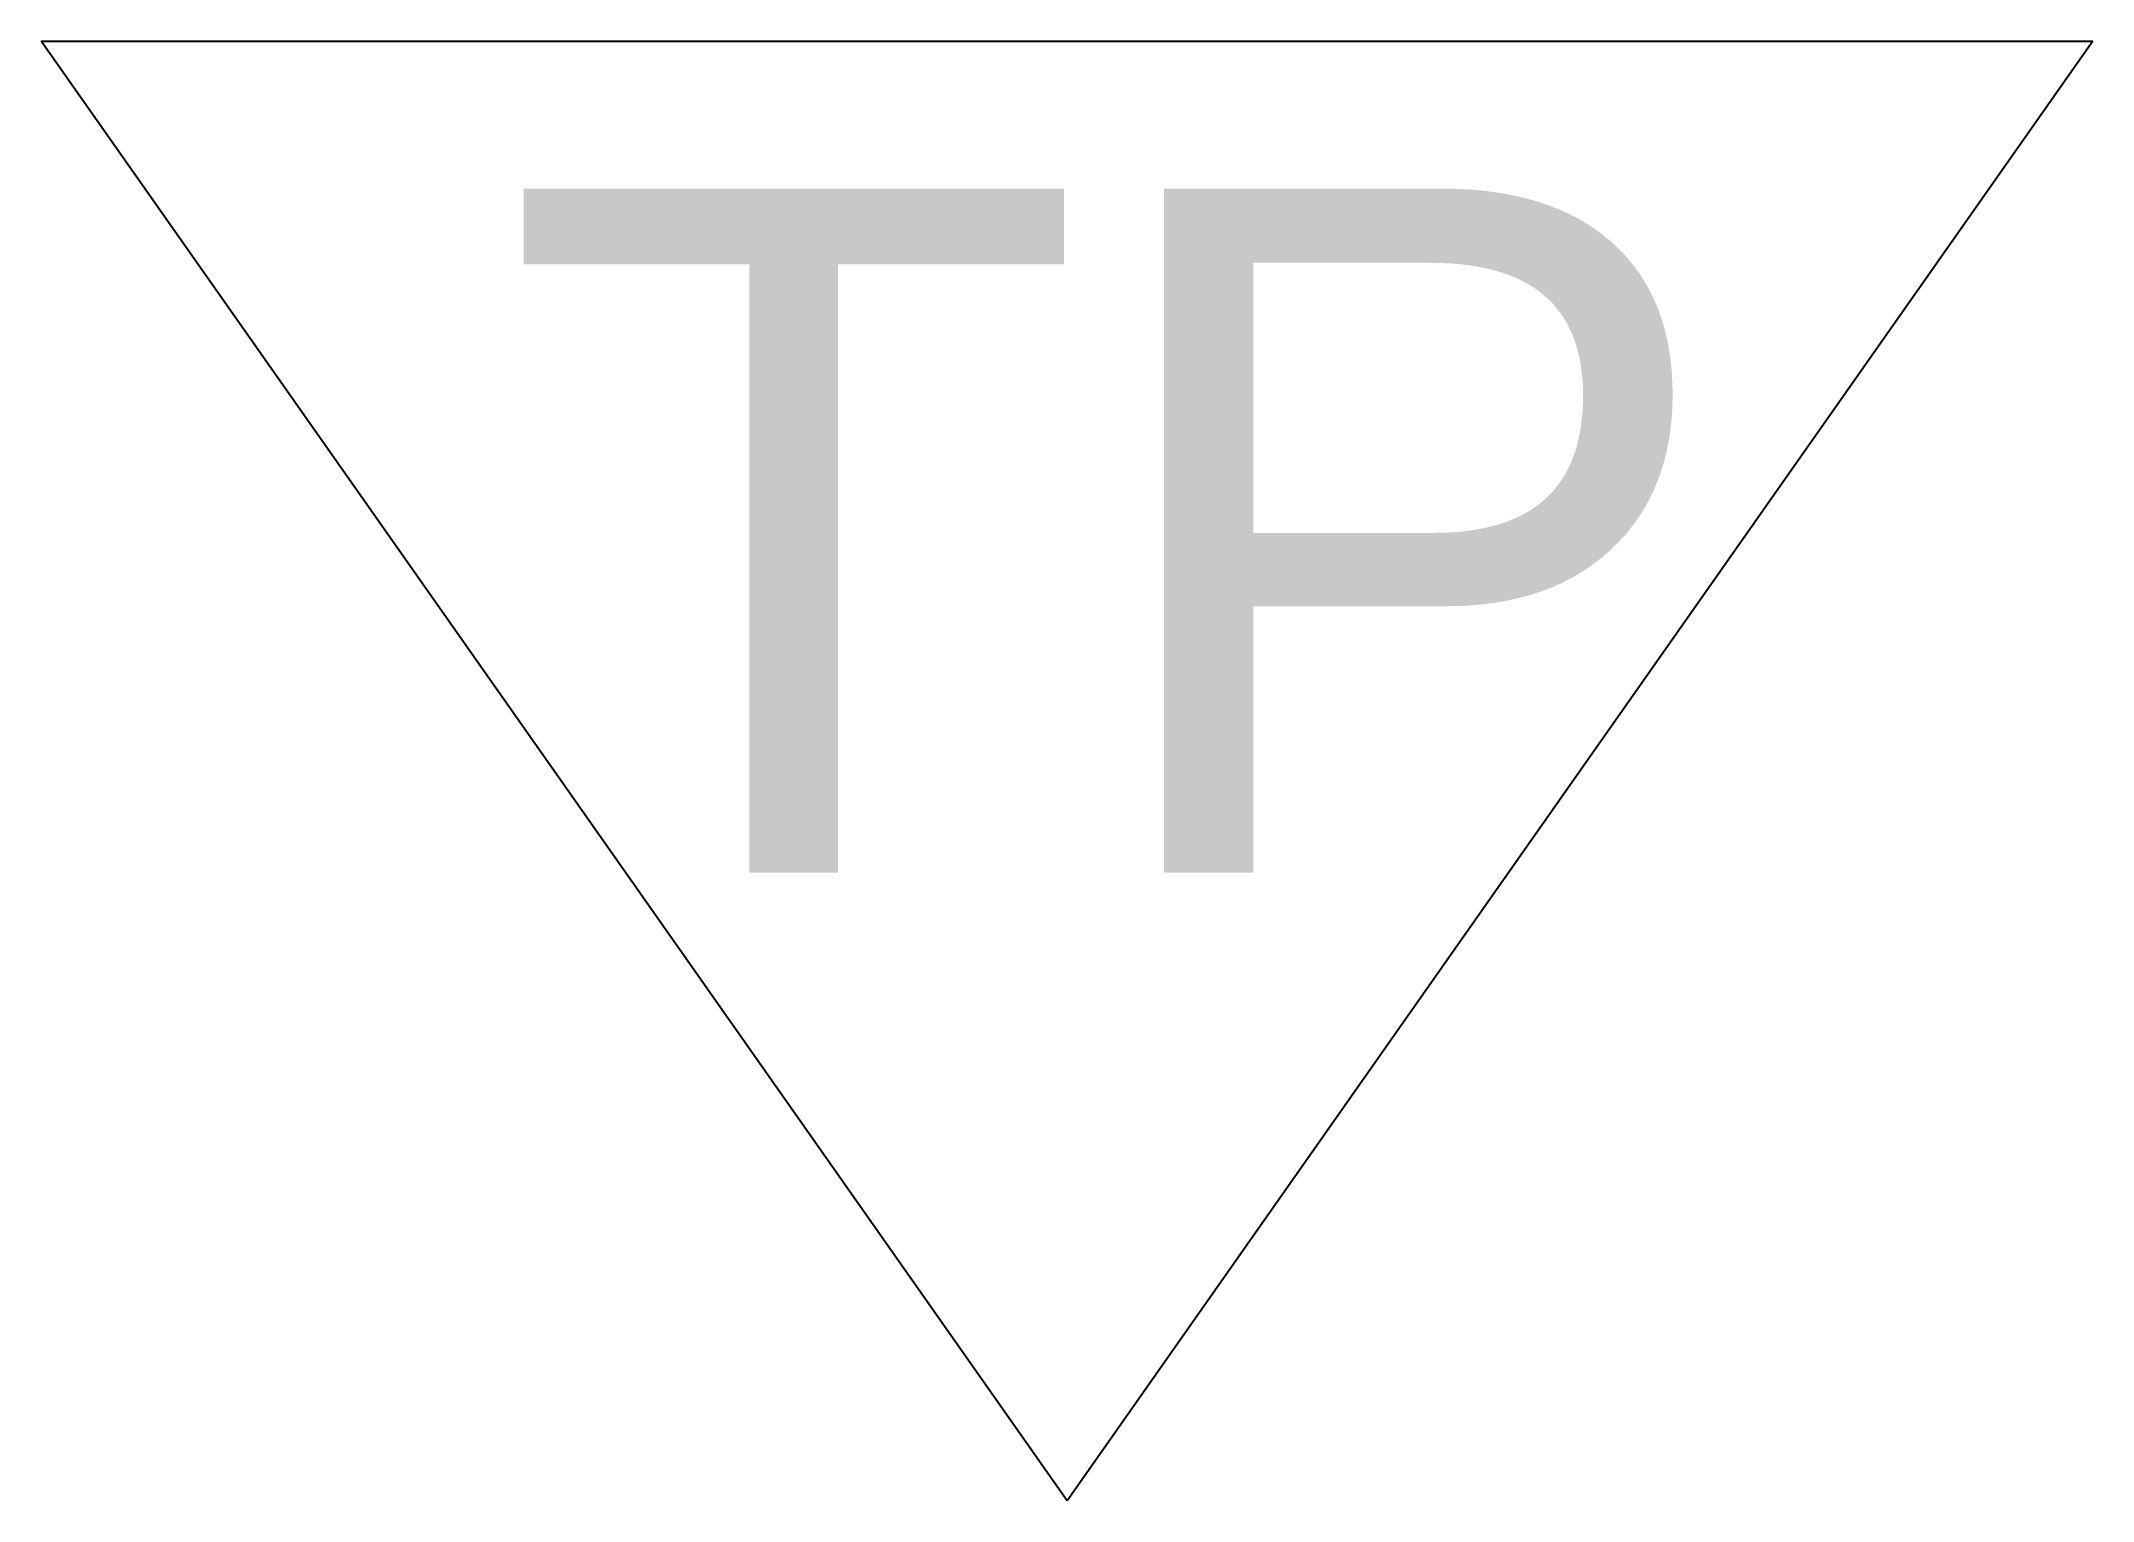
# Model space of a CAD drawing. Header units: millimetres. Extents: x -112 to 112, y 0 to 160.
import ezdxf
from ezdxf.enums import TextEntityAlignment as Align

# ---------------------------------------------------------------- set-up
doc = ezdxf.new("R2010")
doc.units = ezdxf.units.MM
doc.styles.add('EHS_Text', font='arial.ttf')

msp = doc.modelspace()

# ---------------------------------------------------------------- linework, layer by layer
at = {"color": 0, "linetype": 'ByBlock', "lineweight": -2}
for p, q in [((0, 0), (-112.5, 160)), ((-112.5, 160), (112.5, 160)), ((112.5, 160), (0, 0))]:
    msp.add_line(p, q, dxfattribs=at)

# ---------------------------------------------------------------- texts
at = {"color": 0, "linetype": 'ByBlock', "lineweight": -2, "style": 'EHS_Text'}
msp.add_text('TP', height=75, dxfattribs=at).set_placement((5, 106.34), align=Align.MIDDLE_CENTER)

doc.saveas('drawing.dxf')
